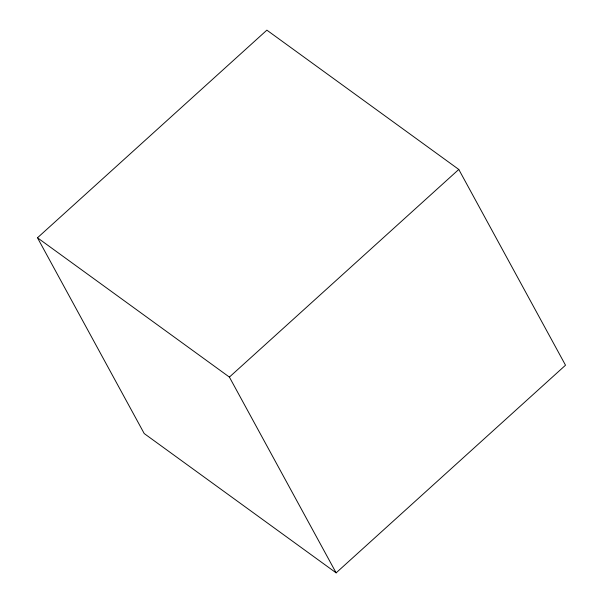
<?xml version="1.0" encoding="UTF-8"?>
<svg xmlns="http://www.w3.org/2000/svg" width="603" height="603" viewBox="0 0 603 603"><rect width="100%" height="100%" fill="white"/><g stroke="black" fill="none" stroke-linecap="round" stroke-linejoin="round"><path stroke-width="0.9" d="M37.484 237.786L266.873 30.15L458.785 169.451L565.516 365.214L336.127 572.85L144.215 433.549L37.484 237.786L229.396 377.086L336.127 572.85M229.396 377.086L458.785 169.451"/></g></svg>
